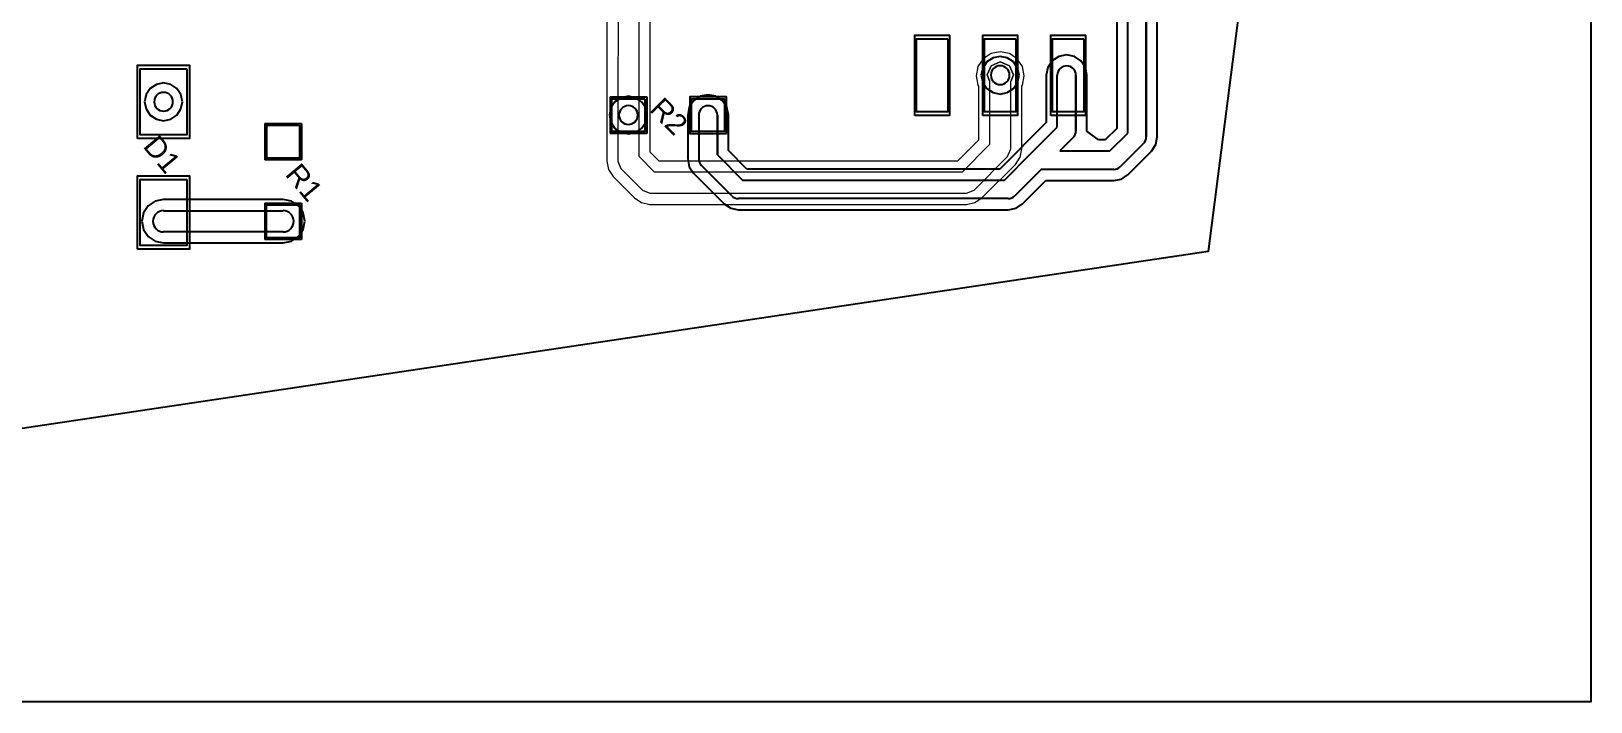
# Model space of a CAD drawing. Header units: millimetres. Extents: x -5.7 to 21.1, y -4.9 to 20.1.
# Drawn here: x 6.2 to 21.11, y -4.88 to 1.54 of the extents above; entities that cross this region are included whole.
import ezdxf

# ---------------------------------------------------------------- set-up
doc = ezdxf.new("R2010")
doc.units = ezdxf.units.MM
doc.header["$LTSCALE"] = 25.4
for name, color, linetype in [('annotations', 2, 'Continuous'), ('metal1', 5, 'Continuous'), ('metal3', 40, 'Continuous'), ('metal4', 1, 'Continuous'), ('sio2', 144, 'Continuous')]:
    doc.layers.add(name, color=color, linetype=linetype)
doc.styles.get("Standard").update_dxf_attribs({"font": 'arial.ttf'})

msp = doc.modelspace()

# ---------------------------------------------------------------- linework, layer by layer
msp.add_lwpolyline([(-0.465, 16.984), (20.064, 19.763), (17.457, -0.571), (-2.819, -3.597)], close=True)
at = {"layer": 'metal1', "color": 172, "lineweight": 0}
for p, q in [((21.115, 20.024), (21.115, -4.878)), ((11.815, 2.394), (11.81, 0.738)), ((12.013, 0.738), (12.013, 2.462)), ((12.119, 0.738), (12.119, 2.516)), ((11.704, 2.31), (11.704, 0.738)), ((15.254, 1.198), (15.236, 1.11)), ((15.305, 1.272), (15.254, 1.198)), ((15.379, 1.322), (15.305, 1.272)), ((15.379, 1.207), (15.342, 1.119)), ((15.342, 1.119), (15.379, 1.207)), ((15.466, 1.341), (15.379, 1.322)), ((15.379, 1.207), (15.466, 1.244)), ((15.466, 1.244), (15.379, 1.207)), ((15.556, 1.322), (15.466, 1.341)), ((15.466, 1.244), (15.556, 1.207)), ((15.556, 1.207), (15.466, 1.244)), ((15.63, 1.272), (15.556, 1.322)), ((15.556, 1.207), (15.556, 1.207)), ((15.556, 1.207), (15.593, 1.119)), ((15.593, 1.119), (15.556, 1.207)), ((15.681, 1.198), (15.63, 1.272)), ((15.697, 1.11), (15.681, 1.198)), ((15.236, 1.11), (15.254, 1.02)), ((15.342, 1.119), (15.365, 1.063)), ((15.365, 1.063), (15.342, 1.119)), ((15.365, 1.063), (15.365, 0.452)), ((15.593, 1.119), (15.568, 1.057)), ((15.568, 1.057), (15.593, 1.119)), ((15.568, 0.411), (15.568, 1.057)), ((15.681, 1.02), (15.697, 1.11)), ((15.254, 1.02), (15.259, 1.011)), ((15.259, 1.011), (15.259, 0.496)), ((15.674, 1.011), (15.681, 1.02)), ((15.674, 0.411), (15.674, 1.011)), ((11.704, 0.738), (11.704, 0.295)), ((11.81, 0.738), (11.81, 0.295)), ((12.013, 0.337), (12.013, 0.738)), ((12.119, 0.381), (12.119, 0.738)), ((15.259, 0.496), (15.058, 0.295)), ((15.365, 0.452), (15.102, 0.189)), ((12.16, 0.189), (12.013, 0.337)), ((12.204, 0.295), (12.119, 0.381)), ((15.217, 0.016), (15.538, 0.339)), ((15.538, 0.339), (15.568, 0.411)), ((15.538, 0.339), (15.568, 0.411)), ((15.614, 0.263), (15.658, 0.332)), ((15.658, 0.332), (15.674, 0.411)), ((11.704, 0.295), (11.72, 0.215)), ((11.72, 0.215), (11.764, 0.148)), ((11.81, 0.295), (11.84, 0.224)), ((11.81, 0.295), (11.84, 0.224)), ((11.84, 0.224), (12.045, 0.016)), ((15.102, 0.189), (12.16, 0.189)), ((15.058, 0.295), (12.204, 0.295)), ((15.291, -0.057), (15.614, 0.263)), ((11.764, 0.148), (11.971, -0.057)), ((12.045, 0.016), (12.116, -0.014)), ((12.045, 0.016), (12.116, -0.014)), ((15.146, -0.014), (15.217, 0.016)), ((15.146, -0.014), (15.217, 0.016)), ((11.971, -0.057), (12.01, -0.085)), ((12.01, -0.085), (12.038, -0.103)), ((12.038, -0.103), (12.116, -0.12)), ((12.116, -0.014), (15.146, -0.014)), ((12.116, -0.12), (15.146, -0.12)), ((15.146, -0.12), (15.224, -0.103)), ((15.224, -0.103), (15.291, -0.057)), ((21.115, -4.878), (-4.827, -4.878))]:
    msp.add_line(p, q, dxfattribs=at)
at = {"layer": 'metal3'}
for p, q in [((21.115, 20.011), (21.115, -4.878)), ((16.581, 3.923), (16.581, 0.607)), ((16.686, 0.563), (16.686, 3.967)), ((16.864, 4.003), (16.864, 0.526)), ((16.864, 0.526), (16.864, 4.003)), ((16.969, 0.526), (16.969, 4.003)), ((15.339, 1.243), (15.3, 1.184)), ((15.398, 1.282), (15.339, 1.243)), ((15.467, 1.296), (15.398, 1.282)), ((15.535, 1.282), (15.467, 1.296)), ((15.594, 1.243), (15.535, 1.282)), ((15.633, 1.184), (15.594, 1.243)), ((15.964, 1.253), (15.922, 1.19)), ((16.027, 1.295), (15.964, 1.253)), ((16.102, 1.31), (16.027, 1.295)), ((16.176, 1.295), (16.102, 1.31)), ((16.239, 1.253), (16.176, 1.295)), ((16.281, 1.19), (16.239, 1.253)), ((15.3, 1.184), (15.286, 1.116)), ((15.286, 1.116), (15.3, 1.047)), ((15.3, 1.047), (15.339, 0.988)), ((15.594, 0.988), (15.633, 1.047)), ((15.647, 1.116), (15.633, 1.184)), ((15.633, 1.047), (15.647, 1.116)), ((15.922, 1.19), (15.907, 1.116)), ((15.907, 1.116), (15.907, 0.662)), ((16.013, 0.619), (16.013, 1.116)), ((16.191, 1.116), (16.191, 1.116)), ((16.191, 1.116), (16.191, 0.582)), ((16.191, 0.582), (16.191, 1.116)), ((16.296, 1.116), (16.281, 1.19)), ((16.296, 0.582), (16.296, 1.116)), ((7.299, 0.93), (7.285, 0.862)), ((7.338, 0.989), (7.299, 0.93)), ((7.397, 1.028), (7.338, 0.989)), ((7.466, 1.042), (7.397, 1.028)), ((7.534, 1.028), (7.466, 1.042)), ((7.593, 0.989), (7.534, 1.028)), ((7.632, 0.93), (7.593, 0.989)), ((7.646, 0.862), (7.632, 0.93)), ((11.842, 0.901), (11.783, 0.862)), ((11.911, 0.915), (11.842, 0.901)), ((11.979, 0.901), (11.911, 0.915)), ((12.038, 0.862), (11.979, 0.901)), ((12.598, 0.914), (12.535, 0.872)), ((12.673, 0.929), (12.598, 0.914)), ((12.747, 0.914), (12.673, 0.929)), ((12.81, 0.872), (12.747, 0.914)), ((15.339, 0.988), (15.398, 0.949)), ((15.398, 0.949), (15.467, 0.935)), ((15.467, 0.935), (15.535, 0.949)), ((15.535, 0.949), (15.594, 0.988)), ((7.285, 0.862), (7.299, 0.793)), ((7.299, 0.793), (7.338, 0.734)), ((7.593, 0.734), (7.632, 0.793)), ((7.632, 0.793), (7.646, 0.862)), ((11.744, 0.803), (11.73, 0.735)), ((11.783, 0.862), (11.744, 0.803)), ((12.077, 0.803), (12.038, 0.862)), ((12.091, 0.735), (12.077, 0.803)), ((12.493, 0.809), (12.478, 0.735)), ((12.535, 0.872), (12.493, 0.809)), ((12.852, 0.809), (12.81, 0.872)), ((12.867, 0.735), (12.852, 0.809)), ((7.338, 0.734), (7.397, 0.695)), ((7.397, 0.695), (7.466, 0.681)), ((7.466, 0.681), (7.534, 0.695)), ((7.534, 0.695), (7.593, 0.734)), ((11.73, 0.735), (11.744, 0.666)), ((11.744, 0.666), (11.783, 0.607)), ((11.783, 0.607), (11.842, 0.568)), ((11.979, 0.568), (12.038, 0.607)), ((12.038, 0.607), (12.077, 0.666)), ((12.077, 0.666), (12.091, 0.735)), ((12.478, 0.735), (12.478, 0.316)), ((12.584, 0.735), (12.584, 0.316)), ((12.762, 0.735), (12.762, 0.735)), ((12.762, 0.735), (12.762, 0.353)), ((12.762, 0.353), (12.762, 0.735)), ((12.867, 0.396), (12.867, 0.735)), ((15.907, 0.662), (15.463, 0.218)), ((15.76, 0.366), (16.013, 0.619)), ((16.581, 0.607), (16.471, 0.497)), ((11.842, 0.568), (11.911, 0.554)), ((11.911, 0.554), (11.979, 0.568)), ((16.164, 0.519), (16.037, 0.392)), ((16.164, 0.519), (16.164, 0.519)), ((16.191, 0.582), (16.191, 0.582)), ((16.408, 0.497), (16.296, 0.582)), ((16.471, 0.497), (16.408, 0.497)), ((16.515, 0.392), (16.686, 0.563)), ((16.838, 0.463), (16.615, 0.24)), ((16.838, 0.463), (16.838, 0.463)), ((16.864, 0.526), (16.864, 0.526)), ((16.913, 0.389), (16.955, 0.452)), ((16.955, 0.452), (16.969, 0.526)), ((12.478, 0.316), (12.493, 0.241)), ((12.762, 0.353), (12.762, 0.353)), ((12.762, 0.353), (13.001, 0.113)), ((13.045, 0.218), (12.867, 0.396)), ((15.507, 0.113), (15.76, 0.366)), ((15.76, 0.366), (15.76, 0.366)), ((16.037, 0.392), (16.515, 0.392)), ((16.689, 0.165), (16.913, 0.389)), ((12.493, 0.241), (12.535, 0.178)), ((12.535, 0.178), (12.827, -0.114)), ((12.901, -0.039), (12.61, 0.253)), ((15.463, 0.218), (13.045, 0.218)), ((15.859, 0.214), (15.606, -0.039)), ((16.552, 0.214), (15.859, 0.214)), ((16.626, 0.123), (16.689, 0.165)), ((13.001, 0.113), (15.507, 0.113)), ((15.681, -0.114), (15.903, 0.109)), ((15.903, 0.109), (16.552, 0.109)), ((16.552, 0.109), (16.626, 0.123)), ((7.319, -0.135), (7.274, -0.202)), ((7.386, -0.09), (7.319, -0.135)), ((7.466, -0.074), (7.386, -0.09)), ((8.609, -0.074), (7.466, -0.074)), ((8.688, -0.09), (8.609, -0.074)), ((8.755, -0.135), (8.688, -0.09)), ((8.8, -0.202), (8.755, -0.135)), ((12.827, -0.114), (12.89, -0.156)), ((15.543, -0.065), (12.964, -0.065)), ((15.618, -0.156), (15.681, -0.114)), ((7.274, -0.202), (7.258, -0.281)), ((7.258, -0.281), (7.274, -0.361)), ((7.466, -0.18), (8.609, -0.18)), ((8.816, -0.281), (8.8, -0.202)), ((8.8, -0.361), (8.816, -0.281)), ((12.89, -0.156), (12.964, -0.171)), ((12.964, -0.171), (15.543, -0.171)), ((15.543, -0.171), (15.618, -0.156)), ((7.274, -0.361), (7.319, -0.428)), ((7.319, -0.428), (7.386, -0.473)), ((8.609, -0.383), (7.466, -0.383)), ((8.688, -0.473), (8.755, -0.428)), ((8.755, -0.428), (8.8, -0.361)), ((7.386, -0.473), (7.466, -0.489)), ((7.466, -0.489), (8.609, -0.489)), ((8.609, -0.489), (8.688, -0.473)), ((21.115, -4.878), (-4.827, -4.878))]:
    msp.add_line(p, q, dxfattribs=at)
for centre, radius, start, end in [((15.467, 1.116), 0.09, 0, 180), ((15.467, 1.116), 0.09, 0, 180), ((16.102, 1.116), 0.089, 0, 180), ((16.102, 1.116), 0.089, 0, 180), ((15.467, 1.116), 0.09, 180, 0), ((15.467, 1.116), 0.09, 180, 0), ((7.466, 0.862), 0.09, 0, 180), ((7.466, 0.862), 0.09, 0, 180), ((7.466, 0.862), 0.09, 180, 0), ((7.466, 0.862), 0.09, 180, 0), ((11.911, 0.735), 0.09, 0, 180), ((11.911, 0.735), 0.09, 0, 180), ((12.673, 0.735), 0.089, 0, 180), ((12.673, 0.735), 0.089, 0, 180), ((11.911, 0.735), 0.09, 180, 0), ((11.911, 0.735), 0.09, 180, 0), ((16.102, 0.582), 0.089, 315, 0), ((16.102, 0.582), 0.089, 315, 0), ((16.102, 0.582), 0.089, 315, 0), ((16.775, 0.526), 0.089, 315, 0), ((16.775, 0.526), 0.089, 315, 0), ((16.775, 0.526), 0.089, 315, 0), ((16.775, 0.526), 0.089, 315, 0), ((12.673, 0.316), 0.089, 180, 225), ((12.673, 0.316), 0.089, 180, 225), ((12.673, 0.316), 0.089, 180, 225), ((12.673, 0.316), 0.089, 180, 225), ((16.552, 0.303), 0.089, 270, 315), ((16.552, 0.303), 0.089, 270, 315), ((16.552, 0.303), 0.089, 270, 315), ((16.552, 0.303), 0.089, 270, 315), ((12.964, 0.024), 0.089, 225, 270), ((15.543, 0.024), 0.089, 270, 315), ((15.543, 0.024), 0.089, 270, 315), ((15.543, 0.024), 0.089, 270, 315), ((7.466, -0.281), 0.102, 90, 180), ((7.466, -0.281), 0.102, 180, 270), ((8.609, -0.281), 0.102, 0, 90), ((8.609, -0.281), 0.102, 270, 360)]:
    msp.add_arc(centre, radius, start, end, dxfattribs=at)
at = {"layer": 'metal4'}
for p, q in [((11.736, 0.909), (12.086, 0.909)), ((11.736, 0.909), (11.736, 0.559)), ((12.086, 0.909), (12.086, 0.559)), ((8.434, 0.655), (8.784, 0.655)), ((8.434, 0.655), (8.434, 0.305)), ((8.784, 0.655), (8.784, 0.305)), ((12.086, 0.559), (11.736, 0.559)), ((8.784, 0.305), (8.434, 0.305)), ((8.434, -0.107), (8.784, -0.107)), ((8.434, -0.107), (8.434, -0.457)), ((8.784, -0.107), (8.784, -0.457)), ((8.784, -0.457), (8.434, -0.457))]:
    msp.add_line(p, q, dxfattribs=at)
msp.add_lwpolyline([(21.115, 20.011), (21.115, -4.878), (-4.827, -4.878), (-5.734, -3.971), (-5.734, 20.12), (21.006, 20.12)], dxfattribs=at)
for points in [[(14.652, 0.73), (14.652, 1.5), (14.982, 1.5), (14.982, 0.73)], [(15.302, 0.73), (15.302, 1.5), (15.632, 1.5), (15.632, 0.73)], [(15.952, 0.73), (15.952, 1.5), (16.281, 1.5), (16.281, 0.73)], [(7.216, 0.511), (7.216, 1.211), (7.715, 1.211), (7.715, 0.511)], [(12.848, 0.559), (12.848, 0.909), (12.498, 0.909), (12.498, 0.559)], [(7.216, -0.547), (7.216, 0.153), (7.715, 0.153), (7.715, -0.547)]]:
    msp.add_lwpolyline(points, close=True, dxfattribs=at)
at = {"layer": 'sio2'}
for points in [[(14.967, 1.465), (14.967, 0.765), (14.667, 0.765), (14.667, 1.465)], [(15.617, 1.465), (15.617, 0.765), (15.317, 0.765), (15.317, 1.465)], [(16.266, 1.465), (16.266, 0.765), (15.967, 0.765), (15.967, 1.465)], [(7.69, 1.176), (7.69, 0.546), (7.241, 0.546), (7.241, 1.176)], [(12.069, 0.891), (12.069, 0.576), (11.754, 0.576), (11.754, 0.891)], [(12.83, 0.891), (12.83, 0.576), (12.515, 0.576), (12.515, 0.891)], [(8.767, 0.637), (8.767, 0.322), (8.452, 0.322), (8.452, 0.637)], [(7.69, 0.118), (7.69, -0.512), (7.241, -0.512), (7.241, 0.118)], [(8.766, -0.125), (8.766, -0.44), (8.451, -0.44), (8.451, -0.125)]]:
    msp.add_lwpolyline(points, close=True, dxfattribs=at)

# ---------------------------------------------------------------- texts
at = {"layer": 'annotations'}
for s, rotation, p in [('R2', 314.7937, (12.102, 0.78)), ('D1', 309.7937, (7.261, 0.433)), ('R1', 309.7937, (8.62, 0.164))]:
    msp.add_text(s, height=0.2, rotation=rotation, dxfattribs=at).set_placement(p)

doc.saveas('drawing.dxf')
